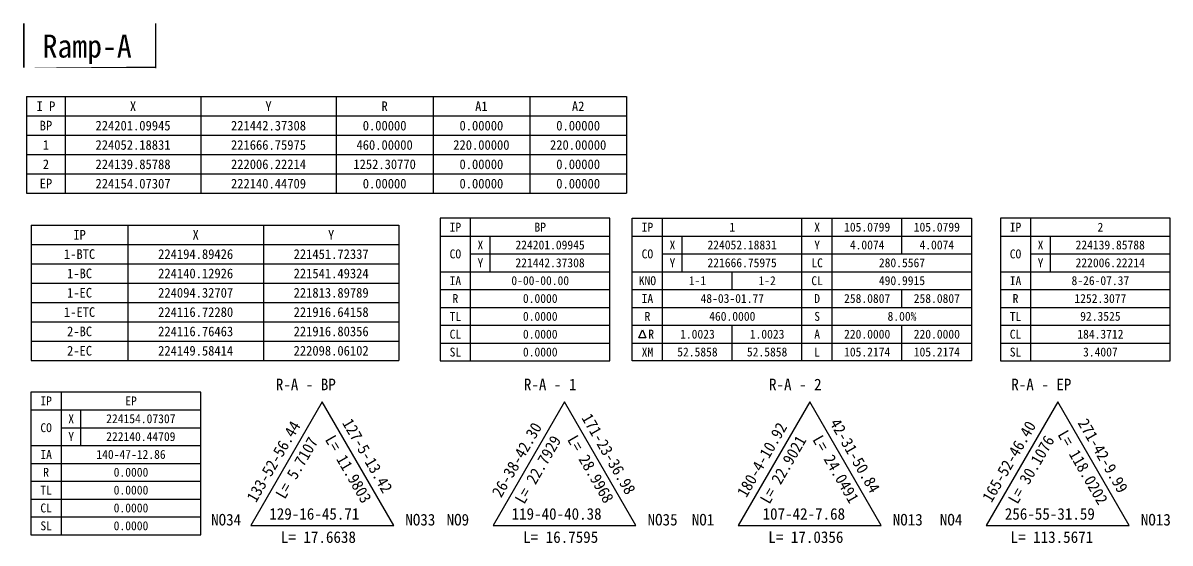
# Model space of a CAD drawing. Header units: millimetres. Extents: x 220587 to 223182, y 223491 to 225300.
# Drawn here: x 222411 to 223182, y 223904 to 224254 of the extents above; entities that cross this region are included whole.
import ezdxf
from ezdxf.enums import TextEntityAlignment as Align

# ---------------------------------------------------------------- set-up
doc = ezdxf.new("R2010")
doc.units = ezdxf.units.MM
for name, color, linetype in [('CA-ALGN-TBSM', 2, 'Continuous'), ('CA-TABL-LIN1', 4, 'Continuous'), ('CA-TABL-LIN2', 1, 'Continuous'), ('CA-TABL-TEX2', 3, 'Continuous'), ('CV-SURV-LINE', 2, 'Continuous'), ('CV-SURV-TEXT', 3, 'Continuous'), ('CZ-LIN1', 7, 'Continuous'), ('CZ-TEX1', 6, 'Continuous'), ('CZ-TEX2', 3, 'Continuous')]:
    doc.layers.add(name, color=color, linetype=linetype)
doc.styles.add('GHS', font='DotumChe.ttf')
doc.styles.add('GTXT', font='DotumChe.ttf')
doc.styles.add('Han_Romanstyle', font='DotumChe.ttf')
doc.styles.add('돋움체', font='DotumChe.ttf')

# ---------------------------------------------------------------- blocks, each defined once
blk = doc.blocks.new('CACTSPR')
at = {"layer": 'CA-TABL-LIN1'}
for p, q in [((0, -20), (0, 20)), ((8.5, -20), (8.5, 20))]:
    blk.add_line(p, q, dxfattribs=at)
blk.add_lwpolyline([(47.4999999999709, -20), (-47.5, -20), (-47.5, 20), (47.4999999999709, 20)], close=True, dxfattribs=at)
blk.add_lwpolyline([(-39, -20), (-39, 20)], dxfattribs=at)
at = {"layer": 'CA-TABL-LIN2'}
for p, q in [((28, 10), (28, 20)), ((-47.5, 15), (47.4999999999709, 15)), ((-33.5, 5), (-33.5, 15)), ((-39, 10), (47.5, 10)), ((-47.5, 5), (47.4999999999709, 5)), ((-19.5, 0), (-19.5, 5)), ((-47.5, 0), (47.4999999999709, 0)), ((28, -5), (28, 0)), ((-47.5, -5), (47.4999999999709, -5)), ((-47.5, -10), (47.4999999999709, -10)), ((-19.5, -20), (-19.5, -10)), ((28, -20), (28, -10)), ((-47.5, -15), (47.4999999999709, -15))]:
    blk.add_line(p, q, dxfattribs=at)
at = {"layer": 'CA-TABL-TEX2'}
blk.add_lwpolyline([(-44.67101316927119, -11.30628069797876), (-43.72807519867274, -13.49389222546324), (-45.61395113986964, -13.49389222546324)], close=True, dxfattribs=at)
at = {"layer": 'CA-TABL-TEX2', "style": 'GTXT'}
for s, p in [('IP', (-43.25, 17.5)), ('X', (4.25, 17.5)), ('X', (-36.25, 12.5)), ('Y', (4.25, 12.5)), ('CO', (-43.25, 10)), ('Y', (-36.25, 7.5)), ('LC', (4.25, 7.5)), ('KNO', (-43.25, 2.5)), ('CL', (4.25, 2.5)), ('IA', (-43.25, -2.5)), ('D', (4.25, -2.5)), ('R', (-43.25, -7.5)), ('S', (4.25, -7.5)), ('A', (4.25, -12.5)), ('XM', (-43.25, -17.5)), ('L', (4.25, -17.5))]:
    blk.add_text(s, height=2.5, dxfattribs=at).set_placement(p, align=Align.MIDDLE_CENTER)
blk.add_text('R', height=2.5, dxfattribs=at).set_placement((-42.19743679772364, -12.48919197084615), align=Align.MIDDLE)
at = {"layer": 'CA-TABL-TEX2', "style": 'GTXT', "flags": 4}
for tag, p in [('IPNO', (-19.50000064008054, 17.50000162638025)), ('X1', (18.25, 17.5)), ('X2', (37.75, 17.5)), ('COX', (-16.75, 12.5)), ('Y1', (18.25, 12.5)), ('Y2', (37.75, 12.5)), ('COY', (-16.75, 7.5)), ('LC', (28, 7.5)), ('KNO1', (-29.25000064008054, 2.500001626380254)), ('KNO2', (-9.750000640080543, 2.500001626380254)), ('CL', (28, 2.5)), ('IA', (-19.50000064008054, -2.499998373619746)), ('D1', (18.25, -2.5)), ('D2', (37.75, -2.5)), ('R', (-19.50000064008054, -7.499998373619746)), ('S', (28, -7.5)), ('DR1', (-29.25000064008054, -12.49999837361975)), ('DR2', (-9.750000640080543, -12.49999837361975)), ('A1', (18.25, -12.5)), ('A2', (37.75, -12.5)), ('XM1', (-29.25000064008054, -17.49999837361975)), ('XM2', (-9.750000640080543, -17.49999837361975)), ('SL1', (18.25, -17.5)), ('SL2', (37.75, -17.5))]:
    blk.add_attdef(tag, text='', height=2.5, dxfattribs=at).set_placement(p, align=Align.MIDDLE)
blk = doc.blocks.new('CACTCRV')
at = {"layer": 'CA-TABL-LIN1'}
blk.add_line((-15.25, -20), (-15.25, 20), dxfattribs=at)
blk.add_lwpolyline([(-23.75, -20), (23.75, -20), (23.75, 20), (-23.75, 20)], close=True, dxfattribs=at)
at = {"layer": 'CA-TABL-LIN2'}
for p, q in [((-23.75, 15), (23.75, 15)), ((-9.75, 5), (-9.75, 15)), ((-15.25, 10), (23.75, 10)), ((-23.75, 5), (23.75, 5)), ((-23.75, 0), (23.75, 0)), ((-23.75, -5), (23.75, -5)), ((-23.75, -10), (23.75, -10)), ((-23.75, -15), (23.75, -15))]:
    blk.add_line(p, q, dxfattribs=at)
at = {"layer": 'CA-TABL-TEX2', "style": 'GTXT'}
for s, p in [('IP', (-19.5, 17.5)), ('X', (-12.5, 12.5)), ('CO', (-19.5, 10)), ('Y', (-12.5, 7.5)), ('IA', (-19.5, 2.5)), ('R', (-19.5, -2.5)), ('TL', (-19.5, -7.5)), ('CL', (-19.5, -12.5)), ('SL', (-19.5, -17.5))]:
    blk.add_text(s, height=2.5, dxfattribs=at).set_placement(p, align=Align.MIDDLE_CENTER)
at = {"layer": 'CA-TABL-TEX2', "style": 'GTXT', "flags": 4}
for tag, p in [('IPNO', (4.249999359919457, 17.50000162638025)), ('COX', (7, 12.5)), ('COY', (7, 7.5)), ('IA', (4.25, 2.5)), ('R', (4.25, -2.5)), ('TL', (4.25, -7.5)), ('CL', (4.25, -12.5)), ('SL', (4.25, -17.5))]:
    blk.add_attdef(tag, text='', height=2.5, dxfattribs=at).set_placement(p, align=Align.MIDDLE)

msp = doc.modelspace()

# ---------------------------------------------------------------- linework, layer by layer
at = {"layer": 'CA-TABL-LIN1', "linetype": 'Continuous'}
for p, q in [((222413.4872919142, 224204.6272756611), (222816.4872919142, 224204.627275661)), ((222413.4872919142, 224204.6272756611), (222413.4872919141, 224139.6272756612)), ((222439.4872919142, 224204.6272756611), (222439.4872919142, 224191.6272756611)), ((222530.4872919142, 224204.627275661), (222530.4872919142, 224191.6272756611)), ((222621.4872919142, 224204.6272756611), (222621.4872919142, 224191.6272756611)), ((222686.4872919142, 224204.6272756611), (222686.4872919142, 224191.6272756611)), ((222751.4872919142, 224204.6272756611), (222751.4872919142, 224191.6272756611)), ((222816.4872919142, 224204.627275661), (222816.4872919142, 224191.6272756611)), ((222413.4872919142, 224191.6272756611), (222439.4872919142, 224191.6272756611)), ((222439.4872919142, 224191.6272756611), (222530.4872919142, 224191.6272756611)), ((222439.4872919142, 224191.6272756611), (222439.4872919142, 224178.6272756611)), ((222530.4872919142, 224191.6272756611), (222621.4872919142, 224191.6272756611)), ((222530.4872919142, 224191.6272756611), (222530.4872919142, 224178.6272756611)), ((222621.4872919142, 224191.6272756611), (222686.4872919142, 224191.6272756611)), ((222621.4872919142, 224191.6272756611), (222621.4872919142, 224178.6272756611)), ((222686.4872919142, 224191.6272756611), (222751.4872919142, 224191.6272756611)), ((222686.4872919142, 224191.6272756611), (222686.4872919142, 224178.6272756611)), ((222751.4872919142, 224191.6272756611), (222816.4872919142, 224191.6272756611)), ((222751.4872919142, 224191.6272756611), (222751.4872919142, 224178.6272756611)), ((222816.4872919142, 224191.6272756611), (222816.4872919142, 224178.6272756611)), ((222413.4872919142, 224178.6272756611), (222439.4872919142, 224178.6272756611)), ((222439.4872919142, 224178.6272756611), (222530.4872919142, 224178.6272756611)), ((222439.4872919142, 224178.6272756611), (222439.4872919142, 224165.6272756611)), ((222530.4872919142, 224178.6272756611), (222621.4872919142, 224178.6272756611)), ((222530.4872919142, 224178.6272756611), (222530.4872919142, 224165.6272756612)), ((222621.4872919142, 224178.6272756611), (222686.4872919142, 224178.6272756611)), ((222621.4872919142, 224178.6272756611), (222621.4872919142, 224165.627275661)), ((222686.4872919142, 224178.6272756611), (222751.4872919142, 224178.6272756611)), ((222686.4872919142, 224178.6272756611), (222686.4872919142, 224165.6272756611)), ((222751.4872919142, 224178.6272756611), (222816.4872919142, 224178.6272756611)), ((222751.4872919142, 224178.6272756611), (222751.4872919142, 224165.6272756611)), ((222816.4872919142, 224178.6272756611), (222816.4872919142, 224165.6272756611)), ((222413.4872919142, 224165.627275661), (222439.4872919142, 224165.6272756611)), ((222439.4872919142, 224165.6272756611), (222530.4872919142, 224165.6272756612)), ((222439.4872919142, 224165.6272756611), (222439.4872919142, 224152.6272756611)), ((222530.4872919142, 224165.6272756612), (222621.4872919142, 224165.627275661)), ((222530.4872919142, 224165.6272756612), (222530.4872919142, 224152.6272756611)), ((222621.4872919142, 224165.627275661), (222686.4872919142, 224165.6272756611)), ((222621.4872919142, 224165.627275661), (222621.4872919142, 224152.6272756611)), ((222686.4872919142, 224165.6272756611), (222751.4872919142, 224165.6272756611)), ((222686.4872919142, 224165.6272756611), (222686.4872919142, 224152.6272756611)), ((222751.4872919142, 224165.6272756611), (222816.4872919142, 224165.6272756611)), ((222751.4872919142, 224165.6272756611), (222751.4872919142, 224152.6272756611)), ((222816.4872919142, 224165.6272756611), (222816.4872919142, 224152.6272756611)), ((222413.4872919142, 224152.6272756611), (222439.4872919142, 224152.6272756611)), ((222439.4872919142, 224152.6272756611), (222530.4872919142, 224152.6272756611)), ((222439.4872919142, 224152.6272756611), (222439.4872919142, 224139.6272756611)), ((222530.4872919142, 224152.6272756611), (222621.4872919142, 224152.6272756611)), ((222530.4872919142, 224152.6272756611), (222530.4872919142, 224139.6272756611)), ((222621.4872919142, 224152.6272756611), (222686.4872919142, 224152.6272756611)), ((222621.4872919142, 224152.6272756611), (222621.4872919142, 224139.6272756611)), ((222686.4872919142, 224152.6272756611), (222751.4872919142, 224152.6272756611)), ((222686.4872919142, 224152.6272756611), (222686.4872919142, 224139.6272756611)), ((222751.4872919142, 224152.6272756611), (222816.4872919142, 224152.6272756611)), ((222751.4872919142, 224152.6272756611), (222751.4872919142, 224139.6272756611)), ((222816.4872919142, 224152.6272756611), (222816.4872919142, 224139.6272756611)), ((222413.4872919142, 224139.6272756611), (222439.4872919142, 224139.6272756611)), ((222439.4872919142, 224139.6272756611), (222530.4872919142, 224139.6272756611)), ((222530.4872919142, 224139.6272756611), (222621.4872919142, 224139.6272756611)), ((222621.4872919142, 224139.6272756611), (222686.4872919142, 224139.6272756611)), ((222686.4872919142, 224139.6272756611), (222751.4872919142, 224139.6272756611)), ((222751.4872919142, 224139.6272756611), (222816.4872919142, 224139.6272756611)), ((222416.5638310999, 224118.2261233431), (222663.5638310999, 224118.2261233431)), ((222416.5638310999, 224118.2261233431), (222416.5638310999, 224027.2261233431)), ((222481.5638310999, 224118.2261233431), (222481.5638310999, 224105.2261233431)), ((222572.5638310999, 224118.2261233431), (222572.5638310999, 224105.2261233432)), ((222663.5638310999, 224118.2261233431), (222663.5638310999, 224105.2261233432)), ((222416.5638310999, 224105.2261233432), (222481.5638310999, 224105.2261233431)), ((222481.5638310999, 224105.2261233431), (222572.5638310999, 224105.2261233432)), ((222481.5638310999, 224105.2261233431), (222481.5638310999, 224092.2261233432)), ((222572.5638310999, 224105.2261233432), (222663.5638310999, 224105.2261233432)), ((222572.5638310999, 224105.2261233432), (222572.5638310999, 224092.2261233432)), ((222663.5638310999, 224105.2261233432), (222663.5638310999, 224092.2261233432)), ((222416.5638310999, 224092.2261233431), (222481.5638310999, 224092.2261233432)), ((222481.5638310999, 224092.2261233432), (222572.5638310999, 224092.2261233432)), ((222481.5638310999, 224092.2261233432), (222481.5638310999, 224079.2261233431)), ((222572.5638310999, 224092.2261233432), (222663.5638310999, 224092.2261233432)), ((222572.5638310999, 224092.2261233432), (222572.5638310999, 224079.2261233431)), ((222663.5638310999, 224092.2261233432), (222663.5638310999, 224079.2261233431)), ((222416.5638310999, 224079.2261233431), (222481.5638310999, 224079.2261233431)), ((222481.5638310999, 224079.2261233431), (222572.5638310999, 224079.2261233431)), ((222481.5638310999, 224079.2261233431), (222481.5638310999, 224053.2261233431)), ((222572.5638310999, 224079.2261233431), (222663.5638310999, 224079.2261233431)), ((222572.5638310999, 224079.2261233431), (222572.5638310999, 224053.2261233432)), ((222663.5638310999, 224079.2261233431), (222663.5638310999, 224053.2261233432)), ((222416.5638311, 224066.2261233431), (222481.5638310999, 224066.2261233431)), ((222481.5638310999, 224066.2261233431), (222572.5638311, 224066.2261233432)), ((222572.5638311, 224066.2261233432), (222663.5638310999, 224066.2261233432)), ((222416.5638311, 224053.2261233432), (222481.5638310999, 224053.2261233431)), ((222481.5638310999, 224053.2261233431), (222572.5638311, 224053.2261233432)), ((222481.5638310999, 224053.2261233431), (222481.5638310999, 224040.2261233431)), ((222572.5638311, 224053.2261233432), (222663.5638310999, 224053.2261233432)), ((222572.5638311, 224053.2261233432), (222572.5638311, 224040.2261233431)), ((222663.5638310999, 224053.2261233432), (222663.5638310999, 224040.2261233431)), ((222416.5638311, 224040.2261233431), (222481.5638310999, 224040.2261233431)), ((222481.5638310999, 224040.2261233431), (222572.5638311, 224040.2261233431)), ((222481.5638310999, 224040.2261233431), (222481.5638310999, 224027.2261233431)), ((222572.5638311, 224040.2261233431), (222663.5638310999, 224040.2261233431)), ((222572.5638311, 224040.2261233431), (222572.5638311, 224027.2261233431)), ((222663.5638310999, 224040.2261233431), (222663.5638310999, 224027.2261233431)), ((222416.5638311, 224027.2261233431), (222481.5638310999, 224027.2261233431)), ((222481.5638310999, 224027.2261233431), (222572.5638311, 224027.2261233431)), ((222572.5638311, 224027.2261233431), (222663.5638310999, 224027.2261233431))]:
    msp.add_line(p, q, dxfattribs=at)
at = {"layer": 'CV-SURV-LINE'}
for points in [[(222612.0853475263, 223999.330292436), (222564.0853475263, 223916.189492436), (222660.0853475263, 223916.189492436)], [(222774.8224376885, 223999.330292436), (222726.8224376885, 223916.189492436), (222822.8224376885, 223916.189492436)], [(222939.5103818316, 223999.330292436), (222891.5103818316, 223916.189492436), (222987.5103818316, 223916.189492436)], [(223106.149189968, 223999.330292436), (223058.149189968, 223916.189492436), (223154.149189968, 223916.189492436)]]:
    msp.add_lwpolyline(points, close=True, dxfattribs=at)
at = {"layer": 'CZ-LIN1', "const_width": 1.08}
msp.add_lwpolyline([(222500.1806334024, 224224.2920442878), (222500.1806334019, 224253.6466100019), (222411.5772053635, 224253.6466100005), (222411.5772053639, 224224.2920442864)], close=True, dxfattribs=at)

# ---------------------------------------------------------------- block references
at = {"layer": 'CA-ALGN-TBSM'}
ref = msp.add_blockref('CACTCRV', (222748.3199087731, 224074.8270540075), dxfattribs=dict(at, xscale=2.399999999994179, yscale=2.399999999994179, zscale=2.4))
ref.add_attrib('IPNO', 'BP', dxfattribs={"layer": 'CA-TABL-TEX2', "height": 5.999999999985448, "style": 'GTXT'}).set_placement((222758.5199072369, 224116.8270579107), align=Align.MIDDLE)
ref.add_attrib('COX', '224201.09945', dxfattribs={"layer": 'CA-TABL-TEX2', "height": 5.999999999985448, "style": 'GTXT'}).set_placement((222765.119908773, 224104.8270540074), align=Align.MIDDLE)
ref.add_attrib('COY', '221442.37308', dxfattribs={"layer": 'CA-TABL-TEX2', "height": 5.999999999985448, "style": 'GTXT'}).set_placement((222765.119908773, 224092.8270540075), align=Align.MIDDLE)
ref.add_attrib('IA', '0-00-00.00', dxfattribs={"layer": 'CA-TABL-TEX2', "height": 5.999999999985448, "style": 'GTXT'}).set_placement((222758.5199087731, 224080.8270540075), align=Align.MIDDLE)
ref.add_attrib('R', '0.0000', dxfattribs={"layer": 'CA-TABL-TEX2', "height": 5.999999999985448, "style": 'GTXT'}).set_placement((222758.5199087731, 224068.8270540076), align=Align.MIDDLE)
ref.add_attrib('TL', '0.0000', dxfattribs={"layer": 'CA-TABL-TEX2', "height": 5.999999999985448, "style": 'GTXT'}).set_placement((222758.5199087731, 224056.8270540076), align=Align.MIDDLE)
ref.add_attrib('CL', '0.0000', dxfattribs={"layer": 'CA-TABL-TEX2', "height": 5.999999999985448, "style": 'GTXT'}).set_placement((222758.5199087731, 224044.8270540076), align=Align.MIDDLE)
ref.add_attrib('SL', '0.0000', dxfattribs={"layer": 'CA-TABL-TEX2', "height": 5.999999999985448, "style": 'GTXT'}).set_placement((222758.5199087731, 224032.8270540076), align=Align.MIDDLE)
ref = msp.add_blockref('CACTSPR', (222934.3185680097, 224074.828735542), dxfattribs=dict(at, xscale=2.399999999994179, yscale=2.399999999994179, zscale=2.4))
ref.add_attrib('IPNO', '1', dxfattribs={"layer": 'CA-TABL-TEX2', "height": 5.999999999985448, "style": 'GTXT'}).set_placement((222887.5185664736, 224116.8287394452), align=Align.MIDDLE)
ref.add_attrib('COX', '224052.18831', dxfattribs={"layer": 'CA-TABL-TEX2', "height": 5.999999999985448, "style": 'GTXT'}).set_placement((222894.1185680098, 224104.8287355419), align=Align.MIDDLE)
ref.add_attrib('COY', '221666.75975', dxfattribs={"layer": 'CA-TABL-TEX2', "height": 5.999999999985448, "style": 'GTXT'}).set_placement((222894.1185680098, 224092.8287355419), align=Align.MIDDLE)
ref.add_attrib('KNO1', '1-1', dxfattribs={"layer": 'CA-TABL-TEX2', "height": 5.999999999985448, "style": 'GTXT'}).set_placement((222864.1185664737, 224080.8287394452), align=Align.MIDDLE)
ref.add_attrib('KNO2', '1-2', dxfattribs={"layer": 'CA-TABL-TEX2', "height": 5.999999999985448, "style": 'GTXT'}).set_placement((222910.9185664736, 224080.8287394452), align=Align.MIDDLE)
ref.add_attrib('IA', '48-03-01.77', dxfattribs={"layer": 'CA-TABL-TEX2', "height": 5.999999999985448, "style": 'GTXT'}).set_placement((222887.5185664736, 224068.8287394453), align=Align.MIDDLE)
ref.add_attrib('R', '460.0000', dxfattribs={"layer": 'CA-TABL-TEX2', "height": 5.999999999985448, "style": 'GTXT'}).set_placement((222887.5185664736, 224056.8287394453), align=Align.MIDDLE)
ref.add_attrib('DR1', '1.0023', dxfattribs={"layer": 'CA-TABL-TEX2', "height": 5.999999999985448, "style": 'GTXT'}).set_placement((222864.1185664737, 224044.8287394453), align=Align.MIDDLE)
ref.add_attrib('DR2', '1.0023', dxfattribs={"layer": 'CA-TABL-TEX2', "height": 5.999999999985448, "style": 'GTXT'}).set_placement((222910.9185664736, 224044.8287394453), align=Align.MIDDLE)
ref.add_attrib('XM1', '52.5858', dxfattribs={"layer": 'CA-TABL-TEX2', "height": 5.999999999985448, "style": 'GTXT'}).set_placement((222864.1185664737, 224032.8287394454), align=Align.MIDDLE)
ref.add_attrib('XM2', '52.5858', dxfattribs={"layer": 'CA-TABL-TEX2', "height": 5.999999999985448, "style": 'GTXT'}).set_placement((222910.9185664736, 224032.8287394454), align=Align.MIDDLE)
ref.add_attrib('X1', '105.0799', dxfattribs={"layer": 'CA-TABL-TEX2', "height": 5.999999999985448, "style": 'GTXT'}).set_placement((222978.1185680096, 224116.8287355418), align=Align.MIDDLE)
ref.add_attrib('X2', '105.0799', dxfattribs={"layer": 'CA-TABL-TEX2', "height": 5.999999999985448, "style": 'GTXT'}).set_placement((223024.9185680095, 224116.8287355418), align=Align.MIDDLE)
ref.add_attrib('Y1', '4.0074', dxfattribs={"layer": 'CA-TABL-TEX2', "height": 5.999999999985448, "style": 'GTXT'}).set_placement((222978.1185680096, 224104.8287355419), align=Align.MIDDLE)
ref.add_attrib('Y2', '4.0074', dxfattribs={"layer": 'CA-TABL-TEX2', "height": 5.999999999985448, "style": 'GTXT'}).set_placement((223024.9185680095, 224104.8287355419), align=Align.MIDDLE)
ref.add_attrib('LC', '280.5567', dxfattribs={"layer": 'CA-TABL-TEX2', "height": 5.999999999985448, "style": 'GTXT'}).set_placement((223001.5185680095, 224092.8287355419), align=Align.MIDDLE)
ref.add_attrib('CL', '490.9915', dxfattribs={"layer": 'CA-TABL-TEX2', "height": 5.999999999985448, "style": 'GTXT'}).set_placement((223001.5185680095, 224080.828735542), align=Align.MIDDLE)
ref.add_attrib('D1', '258.0807', dxfattribs={"layer": 'CA-TABL-TEX2', "height": 5.999999999985448, "style": 'GTXT'}).set_placement((222978.1185680096, 224068.828735542), align=Align.MIDDLE)
ref.add_attrib('D2', '258.0807', dxfattribs={"layer": 'CA-TABL-TEX2', "height": 5.999999999985448, "style": 'GTXT'}).set_placement((223024.9185680095, 224068.828735542), align=Align.MIDDLE)
ref.add_attrib('S', '8.00%', dxfattribs={"layer": 'CA-TABL-TEX2', "height": 5.999999999985448, "style": 'GTXT'}).set_placement((223001.5185680095, 224056.828735542), align=Align.MIDDLE)
ref.add_attrib('A1', '220.0000', dxfattribs={"layer": 'CA-TABL-TEX2', "height": 5.999999999985448, "style": 'GTXT'}).set_placement((222978.1185680096, 224044.828735542), align=Align.MIDDLE)
ref.add_attrib('A2', '220.0000', dxfattribs={"layer": 'CA-TABL-TEX2', "height": 5.999999999985448, "style": 'GTXT'}).set_placement((223024.9185680095, 224044.828735542), align=Align.MIDDLE)
ref.add_attrib('SL1', '105.2174', dxfattribs={"layer": 'CA-TABL-TEX2', "height": 5.999999999985448, "style": 'GTXT'}).set_placement((222978.1185680096, 224032.8287355421), align=Align.MIDDLE)
ref.add_attrib('SL2', '105.2174', dxfattribs={"layer": 'CA-TABL-TEX2', "height": 5.999999999985448, "style": 'GTXT'}).set_placement((223024.9185680095, 224032.8287355421), align=Align.MIDDLE)
ref = msp.add_blockref('CACTCRV', (223124.5876110406, 224074.828735542), dxfattribs=dict(at, xscale=2.399999999994179, yscale=2.399999999994179, zscale=2.4))
ref.add_attrib('IPNO', '2', dxfattribs={"layer": 'CA-TABL-TEX2', "height": 5.999999999985448, "style": 'GTXT'}).set_placement((223134.7876095044, 224116.8287394452), align=Align.MIDDLE)
ref.add_attrib('COX', '224139.85788', dxfattribs={"layer": 'CA-TABL-TEX2', "height": 5.999999999985448, "style": 'GTXT'}).set_placement((223141.3876110405, 224104.8287355419), align=Align.MIDDLE)
ref.add_attrib('COY', '222006.22214', dxfattribs={"layer": 'CA-TABL-TEX2', "height": 5.999999999985448, "style": 'GTXT'}).set_placement((223141.3876110405, 224092.8287355419), align=Align.MIDDLE)
ref.add_attrib('IA', '8-26-07.37', dxfattribs={"layer": 'CA-TABL-TEX2', "height": 5.999999999985448, "style": 'GTXT'}).set_placement((223134.7876110405, 224080.828735542), align=Align.MIDDLE)
ref.add_attrib('R', '1252.3077', dxfattribs={"layer": 'CA-TABL-TEX2', "height": 5.999999999985448, "style": 'GTXT'}).set_placement((223134.7876110405, 224068.828735542), align=Align.MIDDLE)
ref.add_attrib('TL', '92.3525', dxfattribs={"layer": 'CA-TABL-TEX2', "height": 5.999999999985448, "style": 'GTXT'}).set_placement((223134.7876110405, 224056.828735542), align=Align.MIDDLE)
ref.add_attrib('CL', '184.3712', dxfattribs={"layer": 'CA-TABL-TEX2', "height": 5.999999999985448, "style": 'GTXT'}).set_placement((223134.7876110405, 224044.828735542), align=Align.MIDDLE)
ref.add_attrib('SL', '3.4007', dxfattribs={"layer": 'CA-TABL-TEX2', "height": 5.999999999985448, "style": 'GTXT'}).set_placement((223134.7876110405, 224032.8287355421), align=Align.MIDDLE)
ref = msp.add_blockref('CACTCRV', (222473.4275108662, 223957.9662842142), dxfattribs=dict(at, xscale=2.399999999994179, yscale=2.399999999994179, zscale=2.4))
ref.add_attrib('IPNO', 'EP', dxfattribs={"layer": 'CA-TABL-TEX2', "height": 5.999999999985448, "style": 'GTXT'}).set_placement((222483.62750933, 223999.9662881174), align=Align.MIDDLE)
ref.add_attrib('COX', '224154.07307', dxfattribs={"layer": 'CA-TABL-TEX2', "height": 5.999999999985448, "style": 'GTXT'}).set_placement((222490.2275108662, 223987.9662842142), align=Align.MIDDLE)
ref.add_attrib('COY', '222140.44709', dxfattribs={"layer": 'CA-TABL-TEX2', "height": 5.999999999985448, "style": 'GTXT'}).set_placement((222490.2275108662, 223975.9662842142), align=Align.MIDDLE)
ref.add_attrib('IA', '140-47-12.86', dxfattribs={"layer": 'CA-TABL-TEX2', "height": 5.999999999985448, "style": 'GTXT'}).set_placement((222483.6275108662, 223963.9662842142), align=Align.MIDDLE)
ref.add_attrib('R', '0.0000', dxfattribs={"layer": 'CA-TABL-TEX2', "height": 5.999999999985448, "style": 'GTXT'}).set_placement((222483.6275108662, 223951.9662842142), align=Align.MIDDLE)
ref.add_attrib('TL', '0.0000', dxfattribs={"layer": 'CA-TABL-TEX2', "height": 5.999999999985448, "style": 'GTXT'}).set_placement((222483.6275108662, 223939.9662842143), align=Align.MIDDLE)
ref.add_attrib('CL', '0.0000', dxfattribs={"layer": 'CA-TABL-TEX2', "height": 5.999999999985448, "style": 'GTXT'}).set_placement((222483.6275108662, 223927.9662842143), align=Align.MIDDLE)
ref.add_attrib('SL', '0.0000', dxfattribs={"layer": 'CA-TABL-TEX2', "height": 5.999999999985448, "style": 'GTXT'}).set_placement((222483.6275108662, 223915.9662842143), align=Align.MIDDLE)

# ---------------------------------------------------------------- texts
at = {"layer": 'CV-SURV-TEXT', "style": 'Han_Romanstyle'}
for s, p in [('R-A - BP', (222580.8853475263, 224007.130292436)), ('R-A - 1', (222747.5224376885, 224007.130292436)), ('R-A - 2', (222912.2103818316, 224007.130292436)), ('R-A - EP', (223074.949189968, 224007.130292436)), ('NO34', (222537.4376888637, 223916.189492436)), ('129-16-45.71', (222576.5199603163, 223920.089492436)), ('NO33', (222667.8853475263, 223916.189492436)), ('NO9', (222695.6224376886, 223916.189492436)), ('119-40-40.38', (222739.2570504786, 223920.089492436)), ('NO35', (222830.6224376886, 223916.189492436)), ('NO1', (222860.3103818316, 223916.189492436)), ('107-42-7.68', (222907.8449946216, 223920.089492436)), ('NO13', (222995.3103818316, 223916.189492436)), ('NO4', (223026.949189968, 223916.189492436)), ('256-55-31.59', (223070.583802758, 223920.089492436)), ('NO13', (223161.949189968, 223916.189492436)), ('L= 17.6638', (222584.3199603163, 223904.489492436)), ('L= 16.7595', (222747.0570504786, 223904.489492436)), ('L= 17.0356', (222911.7449946216, 223904.489492436)), ('L= 113.5671', (223074.483802758, 223904.489492436))]:
    msp.add_text(s, height=7.8, dxfattribs=at).set_placement(p)
for s, rotation, p in [('133-52-56.44', 60.0007046144959, (222567.5864865981, 223931.0711177753)), ('127-5-13.42', 299.9992953855041, (222625.2385496384, 223985.2075804233)), ('26-38-42.30', 60.0007046144959, (222732.2735352243, 223934.4486408306)), ('171-23-36.98', 299.9992953855041, (222786.0256813368, 223988.5851034787)), ('180-4-10.92', 60.0007046144959, (222896.9614793673, 223934.4486408306)), ('42-31-50.84', 299.9992953855041, (222952.6635839437, 223985.2075804233)), ('165-52-46.40', 60.0007046144959, (223061.6503290398, 223931.0711177753)), ('271-42-9.99', 299.9992953855041, (223119.3023920801, 223985.2075804233)), ('L= 5.7107', 60.0007046144959, (222586.946454211, 223933.4038530856)), ('L= 11.9803', 299.9992953855041, (222613.6784158811, 223974.0302235125)), ('L= 22.7929', 60.0007046144959, (222747.7335859094, 223930.0263300303)), ('L= 28.9968', 299.9992953855041, (222776.4155060434, 223974.0302235125)), ('L= 24.0491', 299.9992953855041, (222941.1034501864, 223974.0302235125)), ('L= 30.1076', 60.0007046144959, (223079.0603381889, 223930.0263300303)), ('L= 118.0202', 299.9992953855041, (223105.7922998589, 223977.4077465678)), ('L= 22.9021', 60.0007046144959, (222912.4215300524, 223930.0263300303))]:
    msp.add_text(s, height=7.8, rotation=rotation, dxfattribs=at).set_placement(p)
at = {"layer": 'CZ-TEX1', "style": '돋움체'}
msp.add_text('Ramp-A', height=15.43679999753011, dxfattribs=at).set_placement((222424.2383111746, 224230.8962466322))
at = {"layer": 'CZ-TEX2', "lineweight": 0, "style": 'GHS'}
for s, p in [('I P', (222426.4872919142, 224194.877275661)), ('X', (222484.9872919142, 224194.877275661)), ('Y', (222575.9872919142, 224194.877275661)), ('R', (222653.9872919142, 224194.8772756611)), ('A1', (222718.9872919142, 224194.8772756611)), ('A2', (222783.9872919142, 224194.877275661)), ('BP', (222426.4872919142, 224181.8772756611)), ('224201.09945', (222484.9872919142, 224181.8772756611)), ('221442.37308', (222575.9872919142, 224181.8772756611)), ('0.00000', (222653.9872919142, 224181.877275661)), ('0.00000', (222718.9872919142, 224181.8772756611)), ('0.00000', (222783.9872919142, 224181.8772756611)), ('1', (222426.4872919142, 224168.8772756611)), ('224052.18831', (222484.9872919142, 224168.8772756611)), ('221666.75975', (222575.9872919142, 224168.8772756611)), ('460.00000', (222653.9872919142, 224168.8772756611)), ('220.00000', (222718.9872919142, 224168.8772756611)), ('220.00000', (222783.9872919142, 224168.8772756611)), ('2', (222426.4872919142, 224155.8772756611)), ('224139.85788', (222484.9872919142, 224155.877275661)), ('222006.22214', (222575.9872919142, 224155.877275661)), ('1252.30770', (222653.9872919142, 224155.8772756611)), ('0.00000', (222718.9872919142, 224155.877275661)), ('0.00000', (222783.9872919142, 224155.8772756611)), ('EP', (222426.4872919142, 224142.8772756611)), ('224154.07307', (222484.9872919142, 224142.8772756611)), ('222140.44709', (222575.9872919142, 224142.8772756611)), ('0.00000', (222653.9872919142, 224142.8772756611)), ('0.00000', (222718.9872919142, 224142.8772756611)), ('0.00000', (222783.9872919142, 224142.8772756611)), ('IP', (222449.0638310999, 224108.4761233431)), ('X', (222527.0638310999, 224108.4761233431)), ('Y', (222618.0638310999, 224108.4761233431)), ('1-BTC', (222449.0638310999, 224095.4761233432)), ('224194.89426', (222527.0638310999, 224095.4761233431)), ('221451.72337', (222618.0638310999, 224095.4761233432)), ('1-BC', (222449.0638310999, 224082.4761233432)), ('224140.12926', (222527.0638310999, 224082.4761233432)), ('221541.49324', (222618.0638310999, 224082.4761233431)), ('1-EC', (222449.0638310999, 224069.4761233431)), ('224094.32707', (222527.0638310999, 224069.4761233431)), ('221813.89789', (222618.0638310999, 224069.4761233431)), ('1-ETC', (222449.0638310999, 224056.4761233431)), ('224116.72280', (222527.0638310999, 224056.4761233431)), ('221916.64158', (222618.0638310999, 224056.4761233431)), ('2-BC', (222449.0638310999, 224043.4761233431)), ('224116.76463', (222527.0638310999, 224043.4761233431)), ('221916.80356', (222618.0638310999, 224043.476123343)), ('2-EC', (222449.0638310999, 224030.4761233431)), ('224149.58414', (222527.0638310999, 224030.4761233431)), ('222098.06102', (222618.0638310999, 224030.4761233431))]:
    msp.add_text(s, height=6.499999999999999, dxfattribs=at).set_placement(p, align=Align.CENTER)

doc.saveas('drawing.dxf')
